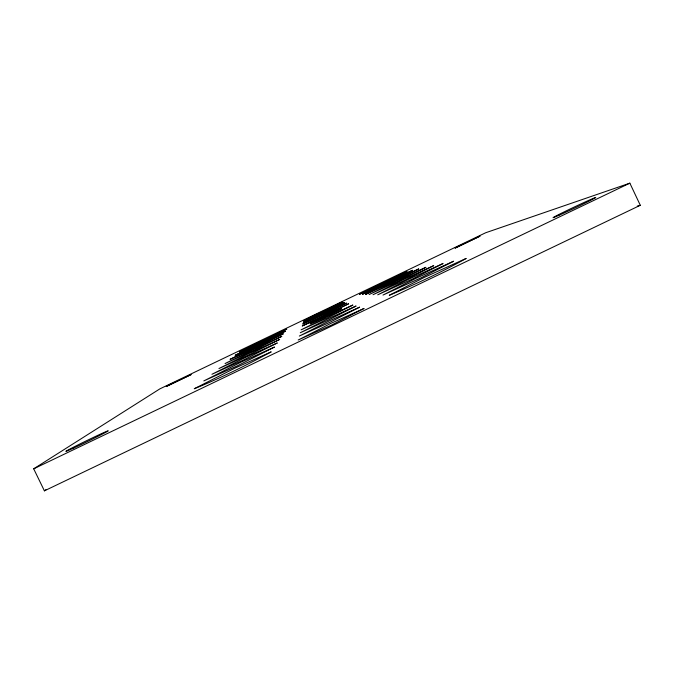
<?xml version="1.0" encoding="UTF-8"?>
<svg xmlns="http://www.w3.org/2000/svg" width="674" height="674" viewBox="0 0 674 674"><rect width="100%" height="100%" fill="white"/><g stroke="black" fill="none" stroke-linecap="round" stroke-linejoin="round"><path stroke-width="1.01" d="M44.4 490.841L640.3 205.284L629.853 183.16L485.684 232.749L159.864 388.873L33.7 468.818L44.4 490.841L46.085 489.594M33.7 468.818L629.853 183.16M637.259 206.084L640.3 205.284M466.037 258.504C441.318 272.347 415.395 284.276 389.277 295.288L424.418 277.334L466.037 258.504M453.509 261.276L421.149 277.781L382.992 295.069L415.504 278.539L453.509 261.276M442.911 263.585L412.791 278.868L377.726 294.824L407.964 279.525L442.911 263.585M433.668 265.657L405.478 279.895L373.025 294.715L401.308 280.46L433.668 265.657M363.918 308.524L331.549 325.07L298.203 340.008L330.597 323.503L363.918 308.524M479.896 236.22L455.228 248.04L479.896 236.22M359.579 307.192L329.872 322.298L299.34 336.056L329.072 320.984L359.579 307.192M425.791 267.367L399.32 280.696L369.116 294.53L395.672 281.193L425.791 267.367M418.664 268.968L393.717 281.488L365.493 294.445L390.507 281.917L418.664 268.968M355.948 306.08L328.465 319.982L300.292 332.745L327.791 318.861L355.948 306.08M352.763 305.103L327.244 317.968L301.126 329.847L326.663 316.999L352.763 305.103M412.471 270.333L388.873 282.136L362.385 294.336L386.034 282.524L412.471 270.333M271.049 351.938C246.103 365.418 220.533 378.122 194.255 388.738L234.872 368.156L271.049 351.938M274.369 347.11L237.113 365.965L203.818 380.92L240.972 362.174L274.369 347.11M341.448 308.768L310.209 323.731L341.448 308.768M406.961 271.555L359.613 294.243L406.961 271.555M348.551 303.806L325.635 315.297L302.23 326.005L325.163 314.522L348.551 303.806M277.183 343.015L242.867 360.312L211.931 374.281L246.17 357.068L277.183 343.015M346.318 303.123L302.82 323.967L346.318 303.123M279.617 339.469L247.83 355.434L218.957 368.535L250.686 352.637L279.617 339.469M344.363 302.525L303.334 322.189L344.363 302.525M281.732 336.393L252.118 351.221L225.049 363.556L254.612 348.77L281.732 336.393M342.603 301.986L303.797 320.58L342.603 301.986M283.232 333.857L255.513 347.708L230.045 359.343L257.721 345.543L283.232 333.857M285.228 331.305L259.187 344.279L235.125 355.316L261.133 342.367L285.228 331.305M286.686 329.182L239.329 351.87L286.686 329.182M190.986 374.651L166.301 386.48L190.986 374.651M558.94 215.318A23.48 0.564 -25.3 0 0 594.889 198.08A23.48 0.564 -25.3 0 0 570.322 208.898A23.48 0.564 -25.3 0 0 558.94 215.318M73.693 448.067A23.489 0.564 -25.9 0 0 107.806 431.158A23.489 0.564 -25.9 0 0 79.229 444.309A23.489 0.564 -25.9 0 0 73.693 448.067"/></g></svg>
